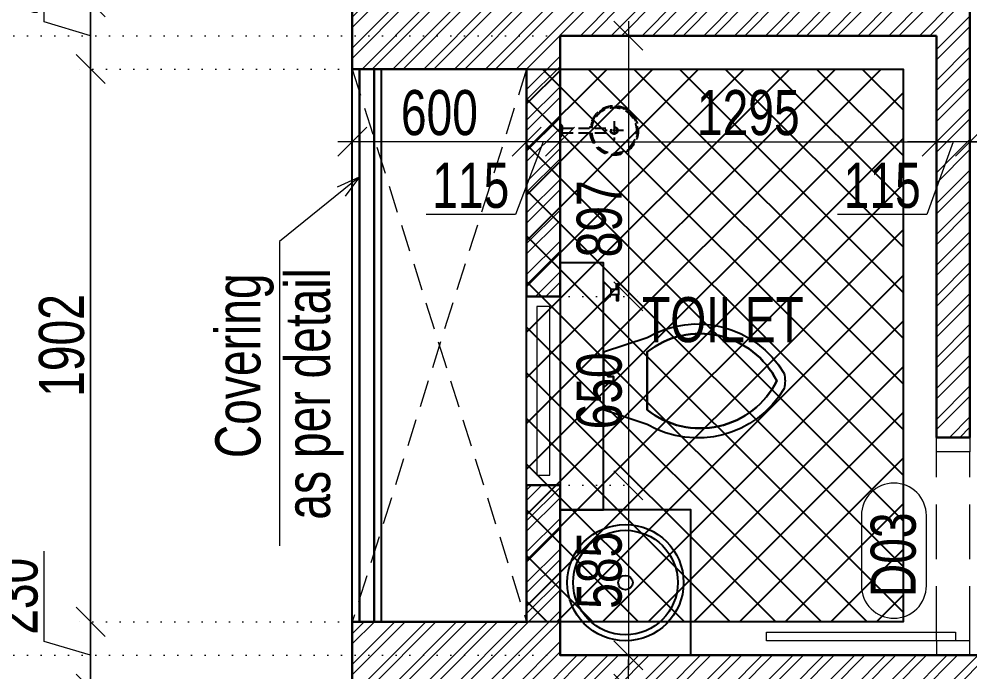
# Model space of a CAD drawing. Header units: inches. Extents: x 785882 to 928568, y 496782 to 576896.
# Drawn here: x 824563 to 827835, y 519789 to 522037 of the extents above; entities that cross this region are included whole.
import ezdxf
from ezdxf.enums import TextEntityAlignment as Align

# ---------------------------------------------------------------- set-up
doc = ezdxf.new("R2010")
doc.units = ezdxf.units.IN
doc.header["$LTSCALE"] = 750
doc.header["$MEASUREMENT"] = 0
for name, pattern in [('DOT', [0.25, 0, -0.25]), ('HIDDEN', [0.375, 0.25, -0.125]), ('HIDDEN2', [0.1875, 0.125, -0.0625])]:
    doc.linetypes.add(name, pattern=pattern)
for name, color, linetype, lineweight in [('DIMENSION WORKING-MSA', 222, 'Continuous', 13), ('DOOR NO-MSA', 4, 'Continuous', 9), ('DOOR-MSA', 50, 'Continuous', 13), ('DOTTED LINE-MSA', 3, 'HIDDEN2', 13), ('ELE-01-MSA', 7, 'Continuous', 30), ('TEXT DETAIL-MSA', 212, 'Continuous', 13), ('TEXT ROOM NAME-MSA', 210, 'Continuous', 13), ('WALL HATCH-MSA', 251, 'Continuous', 9), ('WALL-MSA', 32, 'Continuous', 30), ('WINDOW-MSA', 50, 'Continuous', 13)]:
    doc.layers.add(name, color=color, linetype=linetype, lineweight=lineweight)
for name, color, linetype in [('ELE-02-MSA', 4, 'Continuous'), ('HATCH-SUNK 300MM-MSA', 47, 'Continuous'), ('P.FIXTURE', 7, 'Continuous')]:
    doc.layers.add(name, color=color, linetype=linetype)
doc.styles.add('125', font='swisscl.ttf', dxfattribs={"height": 125})
doc.styles.add('AR', font='swisscl.ttf')
doc.styles.add('ARIAL', font='swisscl.ttf', dxfattribs={"height": 360})
doc.styles.add('Arial-Reg+0.8Sc', font='swisscl.ttf')
doc.styles.add('MtXpl_Swis721_LtCn_B', font='swisscl.ttf')
doc.dimstyles.new('100 K.T', dxfattribs={"dimtxt": 360, "dimasz": 80, "dimexe": 0.18, "dimexo": 0.0625, "dimgap": 1, "dimtad": 1, "dimdec": 0, "dimzin": 0, "dimdsep": 46, "dimtxsty": 'ARIAL', "dimblk": 'DOT', "dimcen": 0.09, "dimse1": 1, "dimse2": 1, "dimclrd": 50, "dimclrt": 256, "dimadec": 0, "dimazin": 0, "dimtfac": 1, "dimtdec": 0, "dimtofl": 0, "dimtmove": 1, "dimatfit": 0, "dimfxl": 1, "dimtolj": 1, "dimtzin": 0, "dimlwd": -1, "dimarcsym": 0})
doc.dimstyles.new('WORKING DIM', dxfattribs={"dimtxt": 155, "dimasz": 100, "dimexe": 50, "dimexo": 0, "dimgap": 20, "dimtad": 1, "dimdec": 0, "dimzin": 0, "dimdsep": 46, "dimtxsty": 'AR', "dimblk": 'OBLIQUE', "dimcen": 0.09, "dimdle": 50, "dimclrd": 256, "dimclre": 250, "dimclrt": 256, "dimadec": 0, "dimazin": 0, "dimtfac": 1, "dimtdec": 0, "dimtofl": 0, "dimtmove": 1, "dimatfit": 0, "dimfxl": 1, "dimtolj": 1, "dimtzin": 0, "dimlwd": -1, "dimlwe": -1, "dimarcsym": 0})

# ---------------------------------------------------------------- blocks, each defined once
blk = doc.blocks.new('t4tgg34')
for points in [[(375405.3, -62759.1), (375390.8, -62744.6), (375390.8, -62738.4), (375370.8, -62738.4), (375370.8, -62719.7), (375390.8, -62719.7), (375390.8, -62713.4), (375405.3, -62699), (375405.3, -62635.1), (375255.5, -62585.2, 0.412342), (374784.6, -62708.9, 0.132891), (374784.6, -62761, 0.412336), (375255.5, -62884.7), (375405.3, -62834.8)], [(375255.5, -62834.8, -0.475238), (374809.5, -62734.9, -0.475243), (375255.5, -62635.1)]]:
    blk.add_lwpolyline(points, format="xyb", close=True)
blk.add_lwpolyline([(375255.5, -62834.8), (375255.5, -62635.1, 0.475243), (374809.5, -62734.9, 0.475238), (375255.5, -62834.8, 0.489246)], format="xyb")
blk.add_lwpolyline([(375405.3, -62635.1), (375405.3, -62699), (375390.8, -62713.4), (375390.8, -62719.7), (375370.8, -62719.7), (375370.8, -62738.4), (375390.8, -62738.4), (375390.8, -62744.6), (375405.3, -62759.1), (375405.3, -62699), (375405.3, -62834.8)])
blk = doc.blocks.new('9')
at = {"linetype": 'Continuous'}
for p, q in [((709869.5, -390414.7), (709869.5, -390433.8)), ((709875.9, -390414.7), (709875.9, -390433.8)), ((709875.9, -390433.8), (709869.5, -390433.8))]:
    blk.add_line(p, q, dxfattribs=at)
for points in [[(709875.9, -390395.7), (709875.9, -390376.6), (709869.5, -390376.6), (709869.5, -390395.7)], [(709894.9, -390395.7), (709920.3, -390370.3), (709920.3, -390440.1), (709894.9, -390414.7)]]:
    blk.add_lwpolyline(points, dxfattribs=at)
blk.add_lwpolyline([(709894.9, -390414.7), (709869.5, -390414.7), (709869.5, -390395.7), (709894.9, -390395.7)], close=True, dxfattribs=at)
blk = doc.blocks.new('SHOWE')
at = {"linetype": 'HIDDEN', "ltscale": 0.2}
for p, q in [((3964261.3, -1171717.9), (3964261.3, -1171674.7)), ((3964261.3, -1171674.7), (3964263.3, -1171674.7)), ((3964264.2, -1171676.3), (3964264.2, -1171716.3)), ((3964268.7, -1171680.5), (3964268.7, -1171696.3)), ((3964447.4, -1171664.5), (3964447.4, -1171728.1)), ((3964268.7, -1171688.6), (3964437.5, -1171688.6)), ((3964268.7, -1171712), (3964268.7, -1171696.3)), ((3964268.7, -1171704), (3964437.5, -1171704)), ((3964479.2, -1171696.3), (3964415.6, -1171696.3)), ((3964261.3, -1171717.9), (3964263.3, -1171717.9))]:
    blk.add_line(p, q, dxfattribs=at)
for radius in [12.5, 10.6]:
    blk.add_circle((3964447.4, -1171696.3), radius, dxfattribs=at)
for centre, radius, start, end in [((3964447.4, -1171696.3), 84.1, 185.2383, 174.7617), ((3964447.4, -1171696.3), 81.4, 185.4105, 174.5895), ((3964447.4, -1171696.3), 78, 185.6496, 174.3504), ((3964262.4, -1171676.3), 1.76, 358.0282, 62.0821), ((3964259.8, -1171685.3), 10.1, 28.3436, 64.2104), ((3964262.4, -1171716.3), 1.76, 297.9179, 1.9718), ((3964259.8, -1171707.2), 10.1, 295.7896, 331.6564)]:
    blk.add_arc(centre, radius, start, end, dxfattribs=at)
blk = doc.blocks.new('A$Ca69f7aba')
at = {"layer": 'WINDOW-MSA', "ltscale": 5000}
for points in [[(-750, 0), (-700, 0), (-700, -115), (-750, -115)], [(0, 0), (-50, 0), (-50, -115), (0, -115)], [(-50, -50), (-50, -700), (-80, -700), (-80, -50)]]:
    blk.add_lwpolyline(points, close=True, dxfattribs=at)
at = {"layer": 'WINDOW-MSA', "linetype": 'HIDDEN'}
blk.add_lwpolyline([(-50, 0), (-700, 0)], dxfattribs=at)
at = {"layer": 'WINDOW-MSA', "linetype": 'HIDDEN', "elevation": 0}
blk.add_lwpolyline([(-50, -115), (-700, -115)], dxfattribs=at)
blk = doc.blocks.new('_Oblique')
at = {"color": 0, "linetype": 'ByBlock', "lineweight": -2}
blk.add_line((-0.5, -0.5), (0.5, 0.5), dxfattribs=at)
blk = doc.blocks.new('*D190')
at = {"layer": 'Defpoints', "color": 0, "ltscale": 0.25, "transparency": 16777216}
for p in [(824809.5, 519961.9), (825709.5, 519961.9), (825709.5, 519731.9)]:
    blk.add_point(p, dxfattribs=at)
at = {"layer": 'DIMENSION WORKING-MSA', "ltscale": 0.25, "transparency": 16777216}
for p, q in [((824650, 519894.7), (824650, 520205.4)), ((824809.5, 519961.9), (824809.5, 520061.9)), ((824809.5, 519731.9), (824809.5, 519961.9)), ((824809.5, 519846.9), (824650, 519894.7)), ((824809.5, 519731.9), (824809.5, 519631.9))]:
    blk.add_line(p, q, dxfattribs=at)
at = {"layer": 'DIMENSION WORKING-MSA', "color": 250, "linetype": 'DOT', "ltscale": 0.25, "transparency": 16777216}
for p, q in [((825709.5, 519961.9), (824759.5, 519961.9)), ((825709.5, 519731.9), (824759.5, 519731.9))]:
    blk.add_line(p, q, dxfattribs=at)
at = {"layer": 'DIMENSION WORKING-MSA', "ltscale": 0.25, "transparency": 16777216, "xscale": 100, "yscale": 100, "zscale": 100}
for p, rotation in [((824809.5, 519961.9), 270), ((824809.5, 519731.9), 90)]:
    blk.add_blockref('_Oblique', p, dxfattribs=dict(at, rotation=rotation))
at = {"layer": 'DIMENSION WORKING-MSA', "ltscale": 0.25, "transparency": 16777216, "insert": (824550.5, 520050), "char_height": 155, "attachment_point": 5, "rotation": 90, "style": 'AR'}
blk.add_mtext('\\A1;230', dxfattribs=at)
blk = doc.blocks.new('*D191')
at = {"layer": 'Defpoints', "color": 0, "ltscale": 0.25, "transparency": 16777216}
for p in [(824809.5, 521864.1), (825709.5, 521864.1), (825709.5, 519961.9)]:
    blk.add_point(p, dxfattribs=at)
at = {"layer": 'DIMENSION WORKING-MSA', "ltscale": 0.25, "transparency": 16777216}
blk.add_line((824809.5, 519911.9), (824809.5, 521914.1), dxfattribs=at)
at = {"layer": 'DIMENSION WORKING-MSA', "color": 250, "linetype": 'DOT', "ltscale": 0.25, "transparency": 16777216}
for p, q in [((825709.5, 521864.1), (824759.5, 521864.1)), ((825709.5, 519961.9), (824759.5, 519961.9))]:
    blk.add_line(p, q, dxfattribs=at)
at = {"layer": 'DIMENSION WORKING-MSA', "ltscale": 0.25, "transparency": 16777216, "xscale": 100, "yscale": 100, "zscale": 100}
for p, rotation in [((824809.5, 521864.1), 90), ((824809.5, 519961.9), 270)]:
    blk.add_blockref('_Oblique', p, dxfattribs=dict(at, rotation=rotation))
at = {"layer": 'DIMENSION WORKING-MSA', "ltscale": 0.25, "transparency": 16777216, "insert": (824710.1, 520913), "char_height": 155, "attachment_point": 5, "rotation": 90, "style": 'AR'}
blk.add_mtext('\\A1;1902', dxfattribs=at)
blk = doc.blocks.new('*D192')
at = {"layer": 'Defpoints', "color": 0, "ltscale": 0.25, "transparency": 16777216}
for p in [(824809.5, 522094.1), (825709.5, 522094.1), (825709.5, 521864.1)]:
    blk.add_point(p, dxfattribs=at)
at = {"layer": 'DIMENSION WORKING-MSA', "ltscale": 0.25, "transparency": 16777216}
for p, q in [((824650, 522026.9), (824650, 522337.6)), ((824809.5, 522094.1), (824809.5, 522194.1)), ((824809.5, 521864.1), (824809.5, 522094.1)), ((824809.5, 521979.1), (824650, 522026.9)), ((824809.5, 521864.1), (824809.5, 521764.1))]:
    blk.add_line(p, q, dxfattribs=at)
at = {"layer": 'DIMENSION WORKING-MSA', "color": 250, "linetype": 'DOT', "ltscale": 0.25, "transparency": 16777216}
for p, q in [((825709.5, 522094.1), (824759.5, 522094.1)), ((825709.5, 521864.1), (824759.5, 521864.1))]:
    blk.add_line(p, q, dxfattribs=at)
at = {"layer": 'DIMENSION WORKING-MSA', "ltscale": 0.25, "transparency": 16777216, "xscale": 100, "yscale": 100, "zscale": 100}
for p, rotation in [((824809.5, 522094.1), 270), ((824809.5, 521864.1), 90)]:
    blk.add_blockref('_Oblique', p, dxfattribs=dict(at, rotation=rotation))
at = {"layer": 'DIMENSION WORKING-MSA', "ltscale": 0.25, "transparency": 16777216, "insert": (824550.5, 522182.2), "char_height": 155, "attachment_point": 5, "rotation": 90, "style": 'AR'}
blk.add_mtext('\\A1;230', dxfattribs=at)
blk = doc.blocks.new('*D241')
at = {"layer": 'Defpoints', "color": 0, "ltscale": 0.25, "transparency": 16777216}
for p in [(824159.5, 519846.9), (826424.5, 519846.9), (825709.5, 519731.9)]:
    blk.add_point(p, dxfattribs=at)
at = {"layer": 'DIMENSION WORKING-MSA', "ltscale": 0.25, "transparency": 16777216}
for p, q in [((824000.4, 519837.1), (824000.4, 520143.9)), ((824159.5, 519846.9), (824159.5, 519946.9)), ((824159.5, 519789.4), (824000.4, 519837.1)), ((824159.5, 519731.9), (824159.5, 519846.9)), ((824159.5, 519731.9), (824159.5, 519631.9))]:
    blk.add_line(p, q, dxfattribs=at)
at = {"layer": 'DIMENSION WORKING-MSA', "color": 250, "linetype": 'DOT', "ltscale": 0.25, "transparency": 16777216}
for p, q in [((826424.5, 519846.9), (824109.5, 519846.9)), ((825709.5, 519731.9), (824109.5, 519731.9))]:
    blk.add_line(p, q, dxfattribs=at)
at = {"layer": 'DIMENSION WORKING-MSA', "ltscale": 0.25, "transparency": 16777216, "xscale": 100, "yscale": 100, "zscale": 100}
for p, rotation in [((824159.5, 519846.9), 270), ((824159.5, 519731.9), 90)]:
    blk.add_blockref('_Oblique', p, dxfattribs=dict(at, rotation=rotation))
at = {"layer": 'DIMENSION WORKING-MSA', "ltscale": 0.25, "transparency": 16777216, "insert": (823901.3, 519990.5), "char_height": 155, "attachment_point": 5, "rotation": 90, "style": 'AR'}
blk.add_mtext('\\A1;115', dxfattribs=at)
blk = doc.blocks.new('*D242')
at = {"layer": 'Defpoints', "color": 0, "ltscale": 0.25, "transparency": 16777216}
for p in [(824159.5, 521979.1), (826424.5, 521979.1), (826424.5, 519846.9)]:
    blk.add_point(p, dxfattribs=at)
at = {"layer": 'DIMENSION WORKING-MSA', "ltscale": 0.25, "transparency": 16777216}
blk.add_line((824159.5, 519796.9), (824159.5, 522029.1), dxfattribs=at)
at = {"layer": 'DIMENSION WORKING-MSA', "color": 250, "linetype": 'DOT', "ltscale": 0.25, "transparency": 16777216}
for p, q in [((826424.5, 521979.1), (824109.5, 521979.1)), ((826424.5, 519846.9), (824109.5, 519846.9))]:
    blk.add_line(p, q, dxfattribs=at)
at = {"layer": 'DIMENSION WORKING-MSA', "ltscale": 0.25, "transparency": 16777216, "xscale": 100, "yscale": 100, "zscale": 100}
for p, rotation in [((824159.5, 521979.1), 90), ((824159.5, 519846.9), 270)]:
    blk.add_blockref('_Oblique', p, dxfattribs=dict(at, rotation=rotation))
at = {"layer": 'DIMENSION WORKING-MSA', "ltscale": 0.25, "transparency": 16777216, "insert": (824060.1, 520913), "char_height": 155, "attachment_point": 5, "rotation": 90, "style": 'AR'}
blk.add_mtext('\\A1;2132', dxfattribs=at)
blk = doc.blocks.new('*D243')
at = {"layer": 'Defpoints', "color": 0, "ltscale": 0.25, "transparency": 16777216}
for p in [(824159.5, 522094.1), (825709.5, 522094.1), (826424.5, 521979.1)]:
    blk.add_point(p, dxfattribs=at)
at = {"layer": 'DIMENSION WORKING-MSA', "ltscale": 0.25, "transparency": 16777216}
for p, q in [((824000.4, 522084.3), (824000.4, 522391.1)), ((824159.5, 522094.1), (824159.5, 522194.1)), ((824159.5, 522036.6), (824000.4, 522084.3)), ((824159.5, 521979.1), (824159.5, 522094.1)), ((824159.5, 521979.1), (824159.5, 521879.1))]:
    blk.add_line(p, q, dxfattribs=at)
at = {"layer": 'DIMENSION WORKING-MSA', "color": 250, "linetype": 'DOT', "ltscale": 0.25, "transparency": 16777216}
for p, q in [((825709.5, 522094.1), (824109.5, 522094.1)), ((826424.5, 521979.1), (824109.5, 521979.1))]:
    blk.add_line(p, q, dxfattribs=at)
at = {"layer": 'DIMENSION WORKING-MSA', "ltscale": 0.25, "transparency": 16777216, "xscale": 100, "yscale": 100, "zscale": 100}
for p, rotation in [((824159.5, 522094.1), 270), ((824159.5, 521979.1), 90)]:
    blk.add_blockref('_Oblique', p, dxfattribs=dict(at, rotation=rotation))
at = {"layer": 'DIMENSION WORKING-MSA', "ltscale": 0.25, "transparency": 16777216, "insert": (823901.3, 522237.7), "char_height": 155, "attachment_point": 5, "rotation": 90, "style": 'AR'}
blk.add_mtext('\\A1;115', dxfattribs=at)
blk = doc.blocks.new('*D278')
at = {"layer": 'Defpoints', "color": 0, "ltscale": 0.25, "transparency": 16777216}
for p in [(823509.5, 563204), (826309.5, 563204), (826309.5, 504339.5)]:
    blk.add_point(p, dxfattribs=at)
at = {"layer": 'DIMENSION WORKING-MSA', "ltscale": 0.25, "transparency": 16777216}
blk.add_line((823509.5, 504289.5), (823509.5, 563254), dxfattribs=at)
at = {"layer": 'DIMENSION WORKING-MSA', "color": 250, "linetype": 'DOT', "ltscale": 0.25, "transparency": 16777216}
for p, q in [((826309.5, 563204), (823459.5, 563204)), ((826309.5, 504339.5), (823459.5, 504339.5))]:
    blk.add_line(p, q, dxfattribs=at)
at = {"layer": 'DIMENSION WORKING-MSA', "ltscale": 0.25, "transparency": 16777216, "xscale": 100, "yscale": 100, "zscale": 100}
for p, rotation in [((823509.5, 563204), 90), ((823509.5, 504339.5), 270)]:
    blk.add_blockref('_Oblique', p, dxfattribs=dict(at, rotation=rotation))
at = {"layer": 'DIMENSION WORKING-MSA', "ltscale": 0.25, "transparency": 16777216, "insert": (823410.1, 533771.7), "char_height": 155, "attachment_point": 5, "rotation": 90, "style": 'AR'}
blk.add_mtext('\\A1;58865', dxfattribs=at)
blk = doc.blocks.new('Win-Tag-03')
blk.add_lwpolyline([(-130, 120), (130, 120, -0.414214), (250, 0), (250, 0, -0.414214), (130, -120), (-130, -120, -0.414214), (-250, 0), (-250, 0, -0.414214)], format="xyb", close=True)
blk = doc.blocks.new('*D1148')
at = {"layer": 'Defpoints', "color": 0, "ltscale": 0.25, "transparency": 16777216}
for p in [(826409.5, 519731.9), (826659.5, 519731.9), (826409.5, 519514)]:
    blk.add_point(p, dxfattribs=at)
at = {"layer": 'DIMENSION WORKING-MSA', "ltscale": 0.25, "transparency": 16777216}
for p, q in [((826659.5, 519731.9), (826659.5, 519831.9)), ((826659.5, 519514), (826659.5, 519731.9)), ((826659.5, 519622.9), (826909.5, 519527.5)), ((826909.5, 519527.5), (826909.5, 519217)), ((826659.5, 519514), (826659.5, 519414))]:
    blk.add_line(p, q, dxfattribs=at)
at = {"layer": 'DIMENSION WORKING-MSA', "color": 250, "linetype": 'DOT', "ltscale": 0.25, "transparency": 16777216}
for p, q in [((826409.5, 519731.9), (826709.5, 519731.9)), ((826409.5, 519514), (826709.5, 519514))]:
    blk.add_line(p, q, dxfattribs=at)
at = {"layer": 'DIMENSION WORKING-MSA', "ltscale": 0.25, "transparency": 16777216, "xscale": 100, "yscale": 100, "zscale": 100}
for p, rotation in [((826659.5, 519731.9), 270), ((826659.5, 519514), 90)]:
    blk.add_blockref('_Oblique', p, dxfattribs=dict(at, rotation=rotation))
at = {"layer": 'DIMENSION WORKING-MSA', "ltscale": 0.25, "transparency": 16777216, "insert": (826810.1, 519372.2), "char_height": 155, "attachment_point": 5, "rotation": 90, "style": 'AR'}
blk.add_mtext('\\A1;218', dxfattribs=at)
blk = doc.blocks.new('*D1135')
at = {"layer": 'Defpoints', "color": 0, "ltscale": 0.25, "transparency": 16777216}
for p in [(826659.5, 521979.1, 0), (826409.5, 521081.9), (826659.5, 521081.9)]:
    blk.add_point(p, dxfattribs=at)
at = {"layer": 'DIMENSION WORKING-MSA', "ltscale": 0.25, "transparency": 16777216}
blk.add_line((826659.5, 522029.1), (826659.5, 521031.9), dxfattribs=at)
at = {"layer": 'DIMENSION WORKING-MSA', "color": 250, "linetype": 'DOT', "ltscale": 0.25, "transparency": 16777216}
for p, q in [((826659.5, 521979.1), (826709.5, 521979.1)), ((826409.5, 521081.9), (826709.5, 521081.9))]:
    blk.add_line(p, q, dxfattribs=at)
at = {"layer": 'DIMENSION WORKING-MSA', "ltscale": 0.25, "transparency": 16777216, "xscale": 100, "yscale": 100, "zscale": 100}
for p, rotation in [((826659.5, 521979.1), 90), ((826659.5, 521081.9), 270)]:
    blk.add_blockref('_Oblique', p, dxfattribs=dict(at, rotation=rotation))
at = {"layer": 'DIMENSION WORKING-MSA', "ltscale": 0.25, "transparency": 16777216, "insert": (826560.1, 521349), "char_height": 155, "attachment_point": 5, "rotation": 90, "style": 'AR'}
blk.add_mtext('\\A1;897', dxfattribs=at)
blk = doc.blocks.new('*D1136')
at = {"layer": 'Defpoints', "color": 0, "ltscale": 0.25, "transparency": 16777216}
for p in [(826409.5, 521081.9), (826409.5, 520431.9), (826659.5, 520431.9)]:
    blk.add_point(p, dxfattribs=at)
at = {"layer": 'DIMENSION WORKING-MSA', "ltscale": 0.25, "transparency": 16777216}
blk.add_line((826659.5, 521131.9), (826659.5, 520381.9), dxfattribs=at)
at = {"layer": 'DIMENSION WORKING-MSA', "color": 250, "linetype": 'DOT', "ltscale": 0.25, "transparency": 16777216}
for p, q in [((826409.5, 521081.9), (826709.5, 521081.9)), ((826409.5, 520431.9), (826709.5, 520431.9))]:
    blk.add_line(p, q, dxfattribs=at)
at = {"layer": 'DIMENSION WORKING-MSA', "ltscale": 0.25, "transparency": 16777216, "xscale": 100, "yscale": 100, "zscale": 100}
for p, rotation in [((826659.5, 521081.9), 90), ((826659.5, 520431.9), 270)]:
    blk.add_blockref('_Oblique', p, dxfattribs=dict(at, rotation=rotation))
at = {"layer": 'DIMENSION WORKING-MSA', "ltscale": 0.25, "transparency": 16777216, "insert": (826560.1, 520756.9), "char_height": 155, "attachment_point": 5, "rotation": 90, "style": 'AR'}
blk.add_mtext('\\A1;650', dxfattribs=at)
blk = doc.blocks.new('*D1137')
at = {"layer": 'Defpoints', "color": 0, "ltscale": 0.25, "transparency": 16777216}
for p in [(826409.5, 520431.9), (826659.5, 519846.9), (826659.5, 519846.9)]:
    blk.add_point(p, dxfattribs=at)
at = {"layer": 'DIMENSION WORKING-MSA', "ltscale": 0.25, "transparency": 16777216}
blk.add_line((826659.5, 520481.9), (826659.5, 519796.9), dxfattribs=at)
at = {"layer": 'DIMENSION WORKING-MSA', "color": 250, "linetype": 'DOT', "ltscale": 0.25, "transparency": 16777216}
for p, q in [((826409.5, 520431.9), (826709.5, 520431.9)), ((826659.5, 519846.9), (826709.5, 519846.9))]:
    blk.add_line(p, q, dxfattribs=at)
at = {"layer": 'DIMENSION WORKING-MSA', "ltscale": 0.25, "transparency": 16777216, "xscale": 100, "yscale": 100, "zscale": 100}
for p, rotation in [((826659.5, 520431.9), 90), ((826659.5, 519846.9), 270)]:
    blk.add_blockref('_Oblique', p, dxfattribs=dict(at, rotation=rotation))
at = {"layer": 'DIMENSION WORKING-MSA', "ltscale": 0.25, "transparency": 16777216, "insert": (826560.1, 520139.4), "char_height": 155, "attachment_point": 5, "rotation": 90, "style": 'AR'}
blk.add_mtext('\\A1;585', dxfattribs=at)
blk = doc.blocks.new('*D1119')
at = {"layer": 'Defpoints', "color": 0, "ltscale": 0.25, "transparency": 16777216}
for p in [(827834.9, 522094.1), (827834.9, 520596.9), (828142, 520596.9)]:
    blk.add_point(p, dxfattribs=at)
at = {"layer": 'DIMENSION WORKING-MSA', "ltscale": 0.25, "transparency": 16777216}
blk.add_line((828142, 522144.1), (828142, 520546.9), dxfattribs=at)
at = {"layer": 'DIMENSION WORKING-MSA', "color": 250, "linetype": 'DOT', "ltscale": 0.25, "transparency": 16777216}
for p, q in [((827834.9, 522094.1), (828192, 522094.1)), ((827834.9, 520596.9), (828192, 520596.9))]:
    blk.add_line(p, q, dxfattribs=at)
at = {"layer": 'DIMENSION WORKING-MSA', "ltscale": 0.25, "transparency": 16777216, "xscale": 100, "yscale": 100, "zscale": 100}
for p, rotation in [((828142, 522094.1), 90), ((828142, 520596.9), 270)]:
    blk.add_blockref('_Oblique', p, dxfattribs=dict(at, rotation=rotation))
at = {"layer": 'DIMENSION WORKING-MSA', "ltscale": 0.25, "transparency": 16777216, "insert": (828042.8, 521345.5), "char_height": 155, "attachment_point": 5, "rotation": 90, "style": 'AR'}
blk.add_mtext('\\A1;1497', dxfattribs=at)
blk = doc.blocks.new('*D998')
at = {"layer": 'Defpoints', "color": 0, "ltscale": 0.25, "transparency": 16777216}
for p in [(826424.5, 521614.1), (827719.9, 521614.1), (827719.9, 521614.1)]:
    blk.add_point(p, dxfattribs=at)
at = {"layer": 'DIMENSION WORKING-MSA', "color": 250, "linetype": 'DOT', "ltscale": 0.25, "transparency": 16777216}
for p, q in [((826424.5, 521614.1), (826424.5, 521664.1)), ((827719.9, 521614.1), (827719.9, 521664.1))]:
    blk.add_line(p, q, dxfattribs=at)
at = {"layer": 'DIMENSION WORKING-MSA', "ltscale": 0.25, "transparency": 16777216}
blk.add_line((826374.5, 521614.1), (827769.9, 521614.1), dxfattribs=at)
at = {"layer": 'DIMENSION WORKING-MSA', "ltscale": 0.25, "transparency": 16777216, "xscale": 100, "yscale": 100, "zscale": 100, "rotation": 180}
blk.add_blockref('_Oblique', (826424.5, 521614.1), dxfattribs=at)
at = {"layer": 'DIMENSION WORKING-MSA', "ltscale": 0.25, "transparency": 16777216, "xscale": 100, "yscale": 100, "zscale": 100}
blk.add_blockref('_Oblique', (827719.9, 521614.1), dxfattribs=at)
at = {"layer": 'DIMENSION WORKING-MSA', "ltscale": 0.25, "transparency": 16777216, "insert": (827072.2, 521713.4), "char_height": 155, "attachment_point": 5, "style": 'AR'}
blk.add_mtext('\\A1;1295', dxfattribs=at)
blk = doc.blocks.new('*D992')
at = {"layer": 'Defpoints', "color": 0, "ltscale": 0.25, "transparency": 16777216}
for p in [(826309.5, 521614.1), (826309.5, 521614.1), (826424.5, 521614.1)]:
    blk.add_point(p, dxfattribs=at)
at = {"layer": 'DIMENSION WORKING-MSA', "color": 250, "linetype": 'DOT', "ltscale": 0.25, "transparency": 16777216}
for p, q in [((826309.5, 521614.1), (826309.5, 521664.1)), ((826424.5, 521614.1), (826424.5, 521664.1))]:
    blk.add_line(p, q, dxfattribs=at)
at = {"layer": 'DIMENSION WORKING-MSA', "ltscale": 0.25, "transparency": 16777216}
for p, q in [((826309.5, 521614.1), (826209.5, 521614.1)), ((826367, 521614.1), (826270.7, 521364.1)), ((826424.5, 521614.1), (826309.5, 521614.1)), ((826424.5, 521614.1), (826524.5, 521614.1)), ((826270.7, 521364.1), (825963.9, 521364.1))]:
    blk.add_line(p, q, dxfattribs=at)
at = {"layer": 'DIMENSION WORKING-MSA', "ltscale": 0.25, "transparency": 16777216, "xscale": 100, "yscale": 100, "zscale": 100}
blk.add_blockref('_Oblique', (826309.5, 521614.1), dxfattribs=at)
at = {"layer": 'DIMENSION WORKING-MSA', "ltscale": 0.25, "transparency": 16777216, "xscale": 100, "yscale": 100, "zscale": 100, "rotation": 180}
blk.add_blockref('_Oblique', (826424.5, 521614.1), dxfattribs=at)
at = {"layer": 'DIMENSION WORKING-MSA', "ltscale": 0.25, "transparency": 16777216, "insert": (826117.3, 521463.1), "char_height": 155, "attachment_point": 5, "style": 'AR'}
blk.add_mtext('\\A1;115', dxfattribs=at)
blk = doc.blocks.new('*D993')
at = {"layer": 'Defpoints', "color": 0, "ltscale": 0.25, "transparency": 16777216}
for p in [(825709.5, 521614.1), (825709.5, 521614.1), (826309.5, 521614.1)]:
    blk.add_point(p, dxfattribs=at)
at = {"layer": 'DIMENSION WORKING-MSA', "color": 250, "linetype": 'DOT', "ltscale": 0.25, "transparency": 16777216}
for p, q in [((825709.5, 521614.1), (825709.5, 521664.1)), ((826309.5, 521614.1), (826309.5, 521664.1))]:
    blk.add_line(p, q, dxfattribs=at)
at = {"layer": 'DIMENSION WORKING-MSA', "ltscale": 0.25, "transparency": 16777216}
blk.add_line((826359.5, 521614.1), (825659.5, 521614.1), dxfattribs=at)
at = {"layer": 'DIMENSION WORKING-MSA', "ltscale": 0.25, "transparency": 16777216, "xscale": 100, "yscale": 100, "zscale": 100, "rotation": 180}
blk.add_blockref('_Oblique', (825709.5, 521614.1), dxfattribs=at)
at = {"layer": 'DIMENSION WORKING-MSA', "ltscale": 0.25, "transparency": 16777216, "xscale": 100, "yscale": 100, "zscale": 100}
blk.add_blockref('_Oblique', (826309.5, 521614.1), dxfattribs=at)
at = {"layer": 'DIMENSION WORKING-MSA', "ltscale": 0.25, "transparency": 16777216, "insert": (826009.5, 521713.4), "char_height": 155, "attachment_point": 5, "style": 'AR'}
blk.add_mtext('\\A1;600', dxfattribs=at)
blk = doc.blocks.new('*D994')
at = {"layer": 'Defpoints', "color": 0, "ltscale": 0.25, "transparency": 16777216}
for p in [(827719.9, 521614.1), (827719.9, 521614.1), (827834.9, 521614.1)]:
    blk.add_point(p, dxfattribs=at)
at = {"layer": 'DIMENSION WORKING-MSA', "color": 250, "linetype": 'DOT', "ltscale": 0.25, "transparency": 16777216}
for p, q in [((827719.9, 521614.1), (827719.9, 521664.1)), ((827834.9, 521614.1), (827834.9, 521664.1))]:
    blk.add_line(p, q, dxfattribs=at)
at = {"layer": 'DIMENSION WORKING-MSA', "ltscale": 0.25, "transparency": 16777216}
for p, q in [((827719.9, 521614.1), (827619.9, 521614.1)), ((827777.4, 521614.1), (827686.5, 521364.1)), ((827834.9, 521614.1), (827719.9, 521614.1)), ((827834.9, 521614.1), (827934.9, 521614.1)), ((827686.5, 521364.1), (827379.6, 521364.1))]:
    blk.add_line(p, q, dxfattribs=at)
at = {"layer": 'DIMENSION WORKING-MSA', "ltscale": 0.25, "transparency": 16777216, "xscale": 100, "yscale": 100, "zscale": 100}
blk.add_blockref('_Oblique', (827719.9, 521614.1), dxfattribs=at)
at = {"layer": 'DIMENSION WORKING-MSA', "ltscale": 0.25, "transparency": 16777216, "xscale": 100, "yscale": 100, "zscale": 100, "rotation": 180}
blk.add_blockref('_Oblique', (827834.9, 521614.1), dxfattribs=at)
at = {"layer": 'DIMENSION WORKING-MSA', "ltscale": 0.25, "transparency": 16777216, "insert": (827533, 521463.1), "char_height": 155, "attachment_point": 5, "style": 'AR'}
blk.add_mtext('\\A1;115', dxfattribs=at)
blk = doc.blocks.new('*D995')
at = {"layer": 'Defpoints', "color": 0, "ltscale": 0.25, "transparency": 16777216}
for p in [(827834.9, 521614.1), (827834.9, 521614.1), (831110.8, 521614.1)]:
    blk.add_point(p, dxfattribs=at)
at = {"layer": 'DIMENSION WORKING-MSA', "color": 250, "linetype": 'DOT', "ltscale": 0.25, "transparency": 16777216}
for p, q in [((827834.9, 521614.1), (827834.9, 521664.1)), ((831110.8, 521614.1), (831110.8, 521664.1))]:
    blk.add_line(p, q, dxfattribs=at)
at = {"layer": 'DIMENSION WORKING-MSA', "ltscale": 0.25, "transparency": 16777216}
blk.add_line((831160.8, 521614.1), (827784.9, 521614.1), dxfattribs=at)
at = {"layer": 'DIMENSION WORKING-MSA', "ltscale": 0.25, "transparency": 16777216, "xscale": 100, "yscale": 100, "zscale": 100, "rotation": 180}
blk.add_blockref('_Oblique', (827834.9, 521614.1), dxfattribs=at)
at = {"layer": 'DIMENSION WORKING-MSA', "ltscale": 0.25, "transparency": 16777216, "xscale": 100, "yscale": 100, "zscale": 100}
blk.add_blockref('_Oblique', (831110.8, 521614.1), dxfattribs=at)
at = {"layer": 'DIMENSION WORKING-MSA', "ltscale": 0.25, "transparency": 16777216, "insert": (829472.8, 521713.5), "char_height": 155, "attachment_point": 5, "style": 'AR'}
blk.add_mtext('\\A1;3276', dxfattribs=at)
blk = doc.blocks.new('_Dot')
at = {"linetype": 'ByBlock', "lineweight": -2}
blk.add_line((-0.5, 0), (-1, 0), dxfattribs=at)
at = {"linetype": 'ByBlock', "const_width": 0.5}
blk.add_lwpolyline([(-0.25, 0, 1), (0.25, 0, 1)], format="xyb", close=True, dxfattribs=at)
blk = doc.blocks.new('A$C59c041b7')
at = {"layer": 'HATCH-SUNK 300MM-MSA', "transparency": 33554559}
h = blk.add_hatch(dxfattribs=at)
h.set_pattern_fill('ANSI37', color=256, scale=35)
h.set_pattern_definition([(45, (0, 0), (-78.57724, 78.57724), []), (135, (0, 0), (-78.57724, -78.57724), [])])
h.paths.add_polyline_path([(0, -41339.9), (1295.4, -41339.9), (1295.4, -43242.1), (0, -43242.1)])
at = {"layer": 'HATCH-SUNK 300MM-MSA'}
blk.add_lwpolyline([(0, -41339.9), (1295.4, -41339.9), (1295.4, -43242.1), (0, -43242.1)], close=True, dxfattribs=at)

msp = doc.modelspace()

# ---------------------------------------------------------------- hatches: boundary and pattern name
at = {"layer": 'WALL HATCH-MSA'}
h = msp.add_hatch(dxfattribs=at)
h.set_pattern_fill('ANSI32', color=256, scale=200)
h.paths.add_polyline_path([(826309.5, 521864.1), (826309.5, 521081.9), (826424.5, 521081.9), (826424.5, 521979.1), (827719.9, 521979.1), (827719.9, 520596.9), (827834.9, 520596.9), (827834.9, 522094.1), (825709.5, 522094.1), (825709.5, 521864.1)])
h = msp.add_hatch(dxfattribs=at)
h.set_pattern_fill('ANSI32', color=256, scale=200)
h.paths.add_polyline_path([(825709.5, 519961.9), (825709.5, 519731.9), (826309.5, 519731.9), (826309.5, 519514), (826424.5, 519514), (826424.5, 519731.9), (827604.9, 519731.9), (827604.9, 519031.9), (827719.9, 519031.9), (827719.9, 519731.9), (831110.8, 519731.9), (831110.8, 519231.9), (831225.8, 519231.9), (831225.8, 519846.9), (826424.5, 519846.9), (826424.5, 520431.9), (826309.5, 520431.9), (826309.5, 519961.9)])

# ---------------------------------------------------------------- linework, layer by layer
at = {"layer": 'Defpoints', "color": 1, "lineweight": 0}
msp.add_lwpolyline([(848535.9, 564104), (824809.5, 564104), (824809.5, 503439.5), (848535.9, 503439.5)], close=True, dxfattribs=at)
at = {"layer": 'DOTTED LINE-MSA'}
for points in [[(826309.5, 521864.1), (825709.5, 519961.9)], [(825709.5, 521864.1), (826309.5, 519961.9)]]:
    msp.add_lwpolyline(points, dxfattribs=at)
at = {"layer": 'ELE-01-MSA'}
for p, q in [((825734.5, 519961.9), (825734.5, 521864.1)), ((825784.5, 521864.1), (825784.5, 519961.9))]:
    msp.add_line(p, q, dxfattribs=at)
at = {"layer": 'ELE-02-MSA'}
for p, q in [((825709.5, 519961.9), (825709.5, 521864.1)), ((825809.5, 521864.1), (825809.5, 519961.9))]:
    msp.add_line(p, q, dxfattribs=at)
at = {"layer": 'P.FIXTURE'}
for points in [[(826574.5, 520346.9), (826574.5, 521196.9), (826424.5, 521196.9), (826424.5, 520346.9)], [(826424.5, 519846.9), (826874.5, 519846.9), (826874.5, 520346.9), (826424.5, 520346.9)]]:
    msp.add_lwpolyline(points, close=True, dxfattribs=at)
for radius in [200, 180, 25]:
    msp.add_circle((826649.5, 520096.9), radius, dxfattribs=at)
at = {"layer": 'WALL-MSA'}
for p, q in [((825709.5, 521864.1), (825709.5, 522094.1)), ((827834.9, 522094.1, 0), (827834.9, 520596.9)), ((827719.9, 521979.1, 0), (826424.5, 521979.1)), ((826424.5, 521081.9), (826424.5, 521979.1)), ((827719.9, 521979.1, 0), (827719.9, 520596.9, 0)), ((826309.5, 521864.1), (825709.5, 521864.1)), ((826309.5, 521081.9), (826309.5, 521864.1)), ((826424.5, 521081.9), (826309.5, 521081.9)), ((827834.9, 520596.9), (827719.9, 520596.9, 0)), ((826424.5, 520431.9), (826309.5, 520431.9)), ((826309.5, 519961.9), (826309.5, 520431.9)), ((826424.5, 519846.9), (826424.5, 520431.9)), ((825709.5, 519961.9), (826309.5, 519961.9)), ((825709.5, 519731.9), (825709.5, 519961.9)), ((826424.5, 519846.9), (831225.8, 519846.9))]:
    msp.add_line(p, q, dxfattribs=at)
at = {"layer": 'WINDOW-MSA'}
for p, q in [((826309.5, 520431.9), (826309.5, 521081.9)), ((826424.5, 521081.9), (826424.5, 520431.9))]:
    msp.add_line(p, q, dxfattribs=at)
msp.add_lwpolyline([(826344.5, 521046.9), (826344.5, 520466.9), (826389.5, 520466.9), (826389.5, 521046.9)], close=True, dxfattribs=at)

# ---------------------------------------------------------------- block references
at = {"layer": 'DOOR NO-MSA', "xscale": -0.9300595238095237, "yscale": 0.9300595238095237, "zscale": 0.9300595238095237, "rotation": 270.0000000000001}
msp.add_blockref('Win-Tag-03', (827573.3, 520206.9, 0), dxfattribs=at)
at = {"layer": 'DOOR-MSA', "rotation": 270}
msp.add_blockref('A$Ca69f7aba', (827834.9, 519846.9), dxfattribs=at)
at = {"layer": 'HATCH-SUNK 300MM-MSA'}
msp.add_blockref('A$C59c041b7', (826309.5, 563204), dxfattribs=at)
at = {"layer": 'P.FIXTURE', "lineweight": 30}
msp.add_blockref('SHOWE', (-3137836.8, 1693349.3), dxfattribs=at)
at = {"layer": 'P.FIXTURE', "rotation": 180}
msp.add_blockref('9', (1536494.9, 130691.7), dxfattribs=at)
at = {"layer": 'P.FIXTURE', "xscale": -1}
msp.add_blockref('t4tgg34', (1201979.7, 583525.9), dxfattribs=at)

# ---------------------------------------------------------------- texts
at = {"layer": 'DOOR NO-MSA', "style": 'Arial-Reg+0.8Sc'}
msp.add_text('D03', height=155, rotation=90, dxfattribs=at).set_placement((827570.7, 520192.7, 0), align=Align.MIDDLE_CENTER)
at = {"layer": 'TEXT DETAIL-MSA', "style": '125'}
for s, p in [('as per detail', (825555.7, 520746.5)), ('Covering', (825316, 520843.2))]:
    msp.add_text(s, height=155, rotation=90, dxfattribs=at).set_placement(p, align=Align.MIDDLE_CENTER)
at = {"layer": 'TEXT ROOM NAME-MSA', "lineweight": 0, "style": 'MtXpl_Swis721_LtCn_B'}
msp.add_text('TOILET', height=155, dxfattribs=at).set_placement((826706.6, 520924.4, 0))

# ---------------------------------------------------------------- dimensions: what is measured, and where the dimension line sits
at = {"layer": 'DIMENSION WORKING-MSA', "ltscale": 0.25}
for base, p1, p2, angle, picture, middle in [((823509.494952, 563203.9564724), (826309.4949525, 504339.4564721), (826309.4949525, 563203.9564724), 90, '*D278', (823410.1158563, 533771.7064723)), ((824159.5, 522094.1), (826424.5, 521979.1), (825709.5, 522094.1), 90, '*D243', (823901.3, 522104.3)), ((824809.5, 522094.1), (825709.5, 521864.1), (825709.5, 522094.1), 90, '*D192', (824550.5, 522046.9)), ((828142, 520596.9), (827834.9, 522094.1), (827834.9, 520596.9), 270, '*D1119', (828042.8, 521345.5)), ((824159.5, 521979.1), (826424.5, 519846.9), (826424.5, 521979.1), 90, '*D242', (824060.1, 520913)), ((824809.5, 521864.1), (825709.5, 519961.9), (825709.5, 521864.1), 90, '*D191', (824710.1, 520913)), ((826659.5, 520431.9), (826409.5, 521081.9), (826409.5, 520431.9), 270, '*D1136', (826560.1, 520756.9)), ((826659.5, 519846.9), (826409.5, 520431.9), (826659.5, 519846.9), 270, '*D1137', (826560.1, 520139.4)), ((824809.5, 519961.9), (825709.5, 519731.9), (825709.5, 519961.9), 90, '*D190', (824550.5, 519914.7)), ((824159.5, 519846.9), (825709.5, 519731.9), (826424.5, 519846.9), 90, '*D241', (823901.3, 519857.1))]:
    dim = msp.add_linear_dim(base=base, p1=p1, p2=p2, angle=angle, dimstyle='WORKING DIM', dxfattribs=at)
    dim.commit()
    dim.dimension.update_dxf_attribs({"geometry": picture, "text_midpoint": middle})
for base, p1, p2, picture, middle in [((826659.5, 521081.9), (826659.5, 521979.1, 0), (826409.5, 521081.9), '*D1135', (826659.5, 521349)), ((826659.5, 519731.9), (826409.5, 519514), (826409.5, 519731.9), '*D1148', (826909.5, 519507.5))]:
    dim = msp.add_linear_dim(base=base, p1=p1, p2=p2, angle=270, dimstyle='WORKING DIM', dxfattribs=at)
    dim.commit()
    dim.dimension.update_dxf_attribs({"geometry": picture, "text_midpoint": middle, "dimtype": 160})
for base, p1, p2, picture, middle in [((825709.5, 521614.1), (826309.5, 521614.1), (825709.5, 521614.1), '*D993', (826009.5, 521713.4)), ((827719.9, 521614.1), (826424.5, 521614.1), (827719.9, 521614.1), '*D998', (827072.2, 521713.4)), ((827834.9, 521614.1), (831110.8, 521614.1), (827834.9, 521614.1), '*D995', (829472.8, 521713.5))]:
    dim = msp.add_linear_dim(base=base, p1=p1, p2=p2, dimstyle='WORKING DIM', dxfattribs=at)
    dim.commit()
    dim.dimension.update_dxf_attribs({"geometry": picture, "text_midpoint": middle})
for base, p1, p2, picture, middle in [((826309.5, 521614.1), (826424.5, 521614.1), (826309.5, 521614.1), '*D992', (826250.7, 521364.1)), ((827719.9, 521614.1), (827834.9, 521614.1), (827719.9, 521614.1), '*D994', (827666.5, 521364.1))]:
    dim = msp.add_linear_dim(base=base, p1=p1, p2=p2, dimstyle='WORKING DIM', dxfattribs=at)
    dim.commit()
    dim.dimension.update_dxf_attribs({"geometry": picture, "text_midpoint": middle, "dimtype": 160})

# ---------------------------------------------------------------- leaders
at = {"layer": 'TEXT DETAIL-MSA'}
msp.add_leader([(825734.5, 521493.3), (825459.5, 521270.8), (825459.5, 520223.4)], dimstyle='100 K.T', override={"dimgap": 1, "dimtad": 0, "dimclrd": 256, "dimldrblk": 'Open30'}, dxfattribs=at)

doc.saveas('drawing.dxf')
